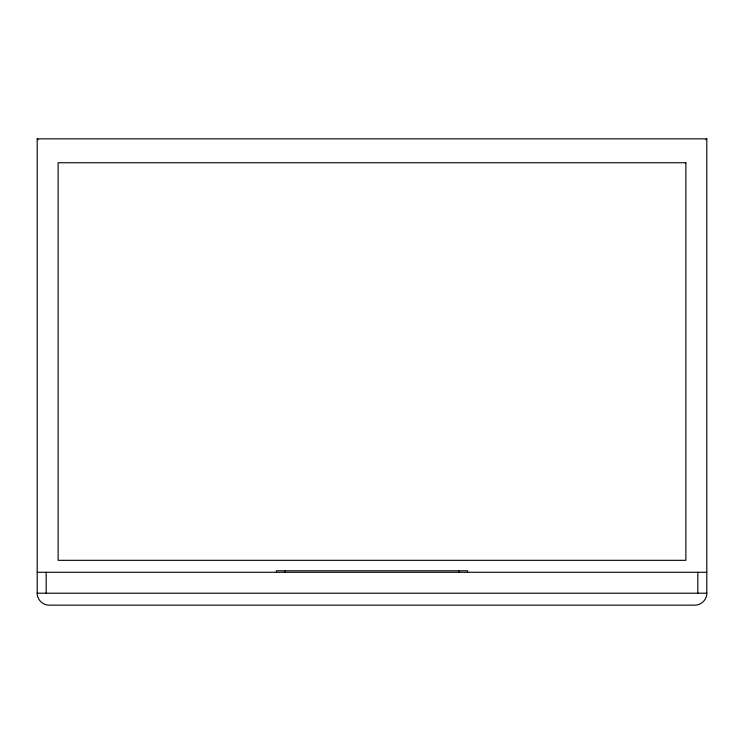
<?xml version="1.0" encoding="UTF-8"?>
<svg xmlns="http://www.w3.org/2000/svg" width="744" height="744" viewBox="0 0 744 744"><rect width="100%" height="100%" fill="white"/><g stroke="black" fill="none" stroke-linecap="round" stroke-linejoin="round"><path stroke-width="1.12" d="M37.609 592.801L37.2 593.21C37.07 599.599 42.761 605.3 49.16 605.16L694.84 605.16C701.239 605.3 706.93 599.599 706.8 593.21L706.8 138.84L37.2 138.84L37.2 593.21L706.8 593.21L706.391 592.801M705.889 139.742L706.8 138.84M37.2 572.285L706.8 572.285M37.2 138.84L38.111 139.742M697.835 572.285L697.835 593.21M467.66 572.285L467.66 570.788L276.34 570.788L276.34 572.285M458.685 570.788L458.685 572.285M285.315 570.788L285.315 572.285M46.165 572.285L46.165 593.21M685.875 162.75L58.125 162.75L58.125 560.325L685.875 560.325L685.875 162.75"/></g></svg>
